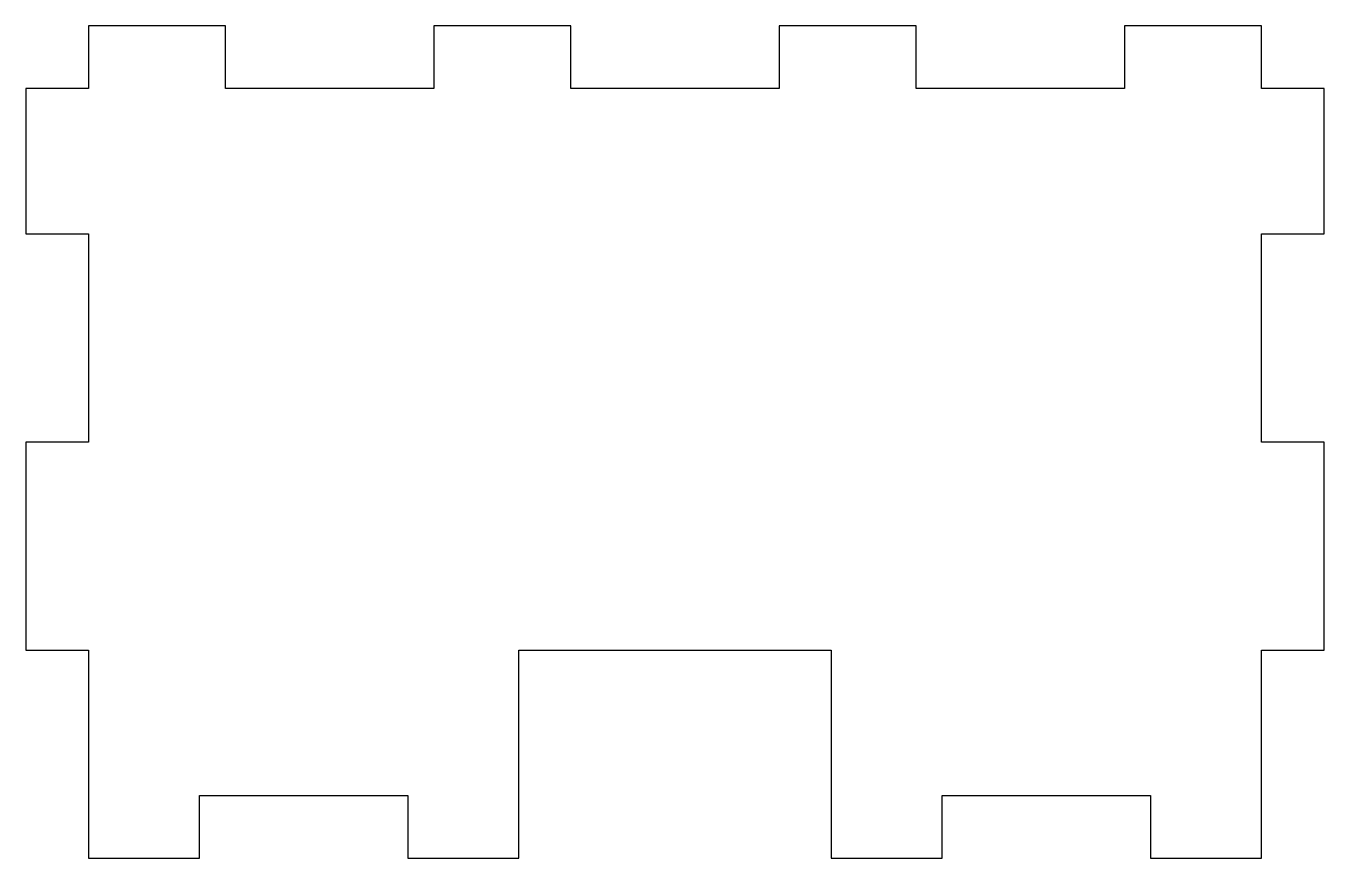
# Model space of a CAD drawing. Header units: millimetres. Extents: x -31.2 to 31.2, y -3 to 37.
import ezdxf

# ---------------------------------------------------------------- set-up
doc = ezdxf.new("R2010")
doc.units = ezdxf.units.MM
doc.layers.get('0').update_dxf_attribs({"linetype": 'CONTINUOUS'})

msp = doc.modelspace()

# ---------------------------------------------------------------- linework, layer by layer
msp.add_lwpolyline([(-11.6, 37), (-11.6, 34), (-21.6, 34), (-21.6, 37), (-28.2, 37), (-28.2, 34), (-31.2, 34), (-31.2, 27), (-28.2, 27), (-28.2, 17), (-31.2, 17), (-31.2, 7), (-28.2, 7), (-28.2, -3), (-22.85, -3), (-22.85, 0), (-12.85, 0), (-12.85, -3), (-7.5, -3), (-7.5, 7), (7.5, 7), (7.5, -3), (12.85, -3), (12.85, 0), (22.85, 0), (22.85, -3), (28.2, -3), (28.2, 7), (31.2, 7), (31.2, 17), (28.2, 17), (28.2, 27), (31.2, 27), (31.2, 34), (28.2, 34), (28.2, 37), (21.6, 37), (21.6, 34), (11.6, 34), (11.6, 37), (5, 37), (5, 34), (-5, 34), (-5, 37)], close=True)

doc.saveas('drawing.dxf')
